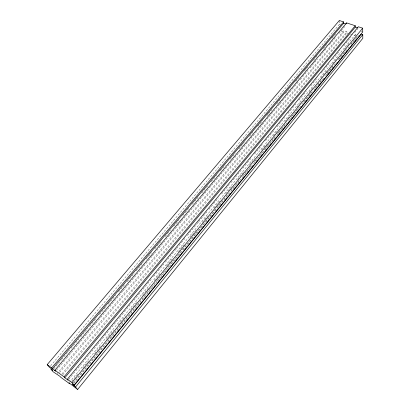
<?xml version="1.0" encoding="UTF-8"?>
<svg xmlns="http://www.w3.org/2000/svg" width="410" height="410" viewBox="0 0 410 410"><rect width="100%" height="100%" fill="white"/><g stroke="black" fill="none" stroke-linecap="round" stroke-linejoin="round"><path stroke-width="0.31" stroke-dasharray="2.05 1.54" d="M73.252 382.976L109.752 338.414M110.157 337.917L146.652 293.36M147.062 292.863L156.389 281.475M156.794 280.978L158.414 279M158.819 278.503L170.176 264.64M170.58 264.148L181.937 250.284M182.342 249.787L193.289 236.421M193.699 235.924L195.319 233.941M195.724 233.449L205.051 222.061M205.456 221.564L207.081 219.586M207.486 219.089L216.813 207.701M217.218 207.209L218.843 205.225M219.247 204.733L228.575 193.341M231.009 190.373L239.117 180.472M242.766 176.013L250.879 166.111M254.528 161.653L262.641 151.751M264.26 149.773L265.48 148.287M265.885 147.79L267.1 146.309M267.505 145.811L275.212 136.402M277.647 133.434L278.861 131.948M279.266 131.451L285.755 123.533M291.433 116.599L298.731 107.686M303.6 101.747L311.303 92.337M315.362 87.386L321.85 79.463M327.118 73.026L333.607 65.108M338.071 59.66L345.369 50.748M351.047 43.814L357.535 35.895M73.887 383.288L241.726 178.217M242.131 177.72L276.591 135.618M276.996 135.121L278.615 133.137M279.026 132.645L288.348 121.252M288.753 120.755L289.967 119.269M290.372 118.777L301.724 104.904M302.129 104.412L313.481 90.538M313.886 90.046L315.106 88.56M315.51 88.063L324.023 77.659M325.642 75.681L326.862 74.195M327.267 73.698L336.589 62.305M339.024 59.332L349.156 46.95M350.781 44.967L358.483 35.557M71.77 381.331L78.274 373.413M82.743 367.965L88.842 360.544M94.531 353.615L100.629 346.189M106.318 339.26L113.631 330.352M118.1 324.904L125.419 315.997M130.703 309.56L137.207 301.642M142.485 295.205L148.989 287.287M154.273 280.855L159.962 273.926M166.465 266.003L172.154 259.074M178.253 251.653L183.941 244.719M190.04 237.298L195.729 230.369M202.232 222.445L207.516 216.014M214.015 208.095L219.709 201.161M225.802 193.74L231.491 186.811M237.59 179.385L243.279 172.456M249.377 165.03L254.656 158.598M261.57 150.183L266.444 144.243M273.352 135.828L278.231 129.888M285.14 121.473L290.019 115.533M296.927 107.123L301.801 101.183M309.119 92.27L313.588 86.828M320.902 77.915L326.596 70.986M332.689 63.565L337.568 57.625M344.477 49.21L347.321 45.746M347.726 45.249L349.356 43.27M68.931 379.163L97.426 344.6M97.831 344.108L109.229 330.281M109.639 329.789L119.407 317.934M119.812 317.442L131.21 303.615M131.62 303.123L151.972 278.436M153.601 276.458L163.78 264.117M165.404 262.139L174.768 250.787M175.178 250.29L176.397 248.808M176.802 248.316L185.761 237.451M187.385 235.478L196.749 224.121M197.159 223.629L198.378 222.148M198.783 221.651L207.332 211.283M208.962 209.31L218.325 197.953M221.579 194.002L229.313 184.618M230.943 182.645L241.121 170.299M242.751 168.325L250.889 158.45M254.554 154.006L262.287 144.627M265.547 140.676L274.905 129.319M276.945 126.849L284.678 117.47M287.933 113.519L295.666 104.135M298.926 100.189L306.249 91.297M310.729 85.869L317.647 77.475M321.312 73.031L329.045 63.647M332.71 59.204L340.039 50.317M343.703 45.874L351.027 36.987M354.691 32.544L357.95 28.592M69.413 382.407L355.424 34.532L356.444 34.876M62.007 373.889L346.911 31.683L343.903 30.673L57.18 373.541M62.761 374.796L346.957 32.995L346.911 31.683M59.578 372.49L343.949 31.985L343.903 30.673M56.513 370.179L66.389 358.407M66.799 357.915L95.612 323.567M96.022 323.075L122.774 291.177M123.184 290.69L124.835 288.727M125.245 288.235L151.997 256.342M152.407 255.85L154.052 253.887M154.467 253.395L181.215 221.502M181.63 221.01L270.938 114.528M271.348 114.041L279.584 104.227M279.994 103.735L289.46 92.45M289.87 91.958L298.516 81.651M300.161 79.689L307.982 70.366M310.037 67.916L317.448 59.081M319.918 56.139L326.913 47.796M329.384 44.854L335.964 37.002M338.85 33.564L345.435 25.717M53.766 368.826L61.187 360.011M61.597 359.519L69.433 350.212M71.079 348.254L78.915 338.947M80.56 336.984L87.981 328.169M89.631 326.211L96.637 317.883M99.527 314.455L106.533 306.127M108.184 304.164L115.605 295.349M118.49 291.92L125.086 284.084M127.146 281.634L134.152 273.306M136.217 270.856L143.223 262.528M146.109 259.099L151.469 252.729M154.765 248.814L161.776 240.485M165.071 236.565L170.432 230.195M173.727 226.279L179.088 219.909M182.798 215.501L189.394 207.665M192.28 204.236L198.05 197.374M201.761 192.966L207.532 186.109M211.242 181.702L216.603 175.331M220.313 170.924L225.259 165.046M230.205 159.167L232.27 156.717M232.68 156.23L235.155 153.289M238.866 148.881L244.222 142.511M249.582 136.146L252.883 132.225M257.828 126.347L262.774 120.468M266.895 115.569L268.135 114.098M268.545 113.611L271.845 109.69M276.791 103.812L280.086 99.896M285.447 93.526L287.097 91.568M287.507 91.076L290.393 87.648M295.753 81.277L299.054 77.362M304.41 70.992L306.06 69.034M306.47 68.542L307.71 67.071M313.481 60.214L318.016 54.827M323.372 48.457L325.022 46.499M325.438 46.007L326.673 44.541M332.033 38.171L336.154 33.271M50.63 365.817L339.485 24.246L339.326 20.5M339.485 24.246L340.49 24.579M361.184 31.437L362.737 31.954M340.956 30.975L343.949 31.985M346.957 32.995L348.167 33.4M350.596 34.215L355.449 35.844M355.424 34.532L355.439 35.409"/><path stroke-width="0.61" d="M77.587 389.5L362.809 38.32L362.768 34.614L361.22 34.102L73.908 385.784L75.563 386.984L77.587 389.5L72.268 385.267L69.003 382.904L69.741 383.806L60.711 377.256L59.962 376.349L53.09 371.732L50.942 369.149L52.531 370.297L50.983 368.436L49.39 367.283L47.191 364.639L339.326 20.5L343.575 21.899L343.626 23.242L52.465 368.831L55.688 371.163L54.914 370.22L346.624 22.898L355.234 25.733L355.265 27.075L64.821 377.769L68.116 380.152L67.363 379.224L358.335 26.752L362.696 28.187L362.737 31.954L74.097 385.164L72.442 383.965L73.908 385.784M75.563 386.984L362.768 34.614M74.097 385.164L72.022 382.586L362.696 28.187M64.821 377.769L64.062 376.836L355.234 25.733M52.465 368.831L51.686 367.888L343.575 21.899M343.626 23.242L345.656 23.908M355.265 27.075L357.843 27.926M47.191 364.639L51.686 367.888M54.914 370.22L64.062 376.836M67.363 379.224L72.022 382.586M346.624 22.898L346.655 23.795"/></g></svg>
